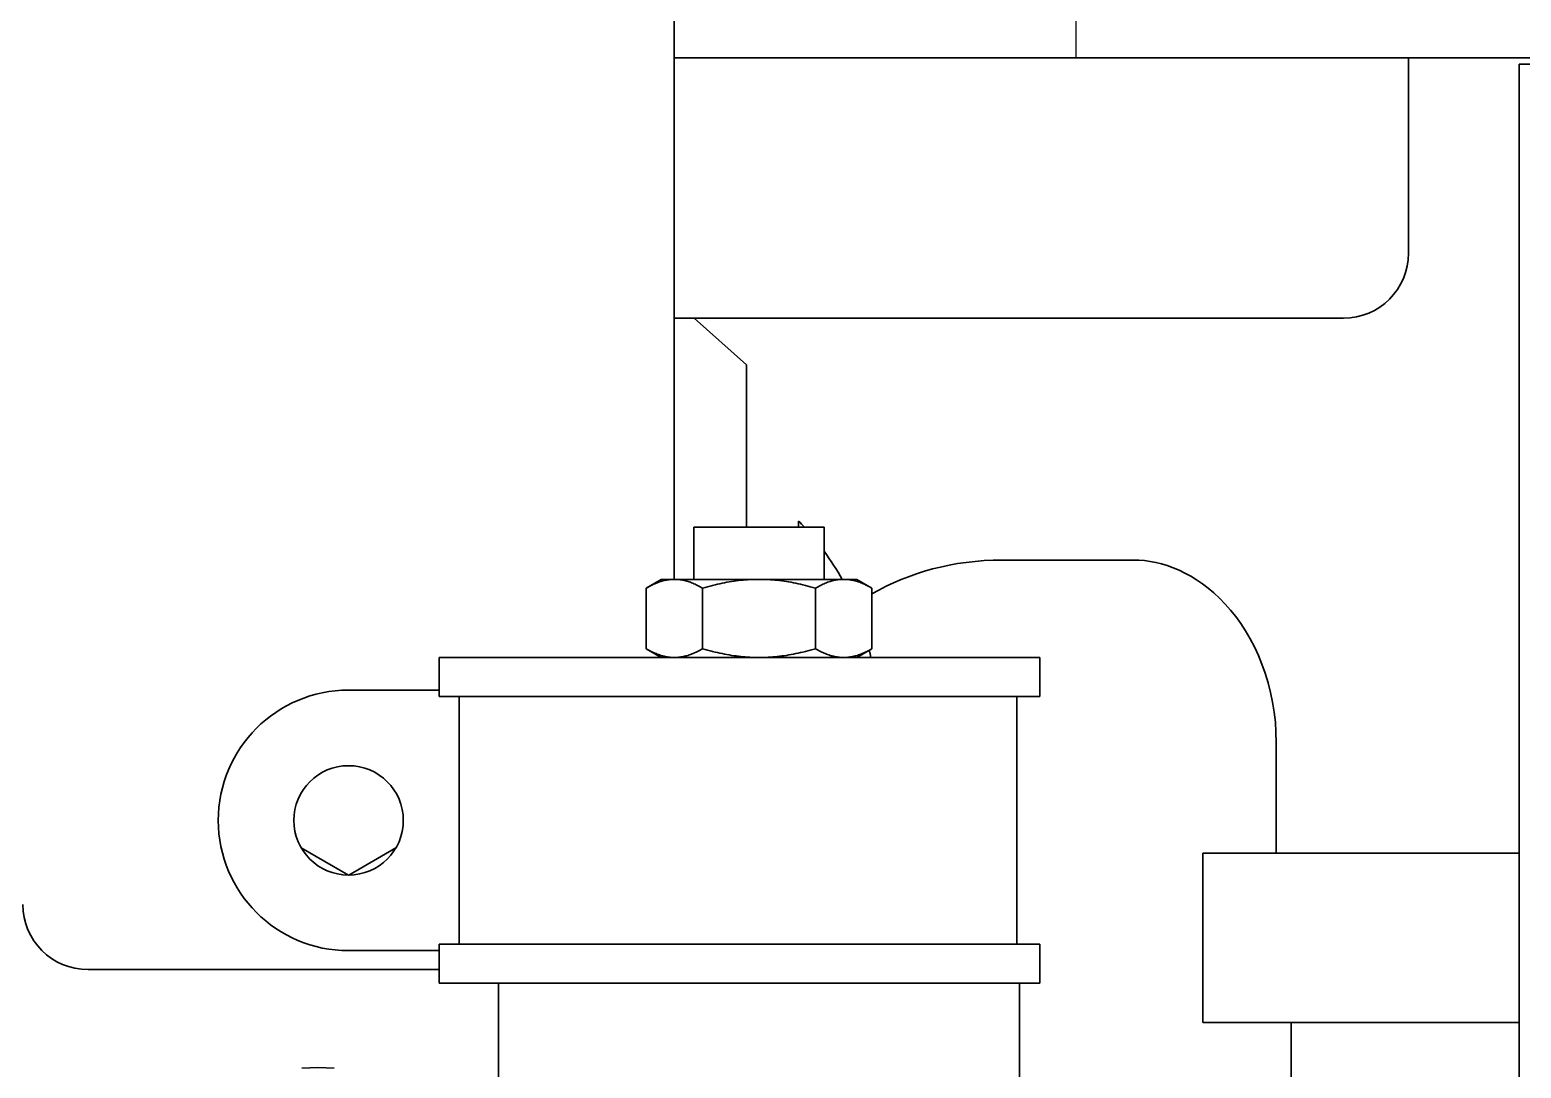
# Model space of a CAD drawing. Extents: x 39751 to 116307, y -36149 to -14965.
# Drawn here: x 54592.4 to 54706.9, y -20580.9 to -20501.2 of the extents above; entities that cross this region are included whole.
import ezdxf

# ---------------------------------------------------------------- set-up
doc = ezdxf.new("R2010")
doc.units = 0
doc.header["$LTSCALE"] = 1500
doc.layers.add('Visible Edges(Atlas Copco)', color=7, linetype='Continuous', lineweight=35)

# ---------------------------------------------------------------- blocks, each defined once
blk = doc.blocks.new('A$C58483152')
at = {"layer": 'Visible Edges(Atlas Copco)'}
for p, q in [((1126.75, 592.95), (1126.75, 644.25)), ((1126.75, 633), (1224.1, 633)), ((1183.1, 630.25), (1183.1, 633)), ((1191.6, 527.72), (1191.6, 632.5)), ((1191.6, 632.5), (1216.6, 632.5)), ((1183.1, 618), (1183.1, 630.25)), ((1178.1, 613), (1126.75, 613)), ((1132.29, 609.43), (1128.27, 613)), ((1132.29, 596.95), (1132.29, 609.43)), ((1138.25, 596.95), (1128.25, 596.95)), ((1128.25, 596.95), (1128.25, 592.95)), ((1136.29, 597.43), (1136.29, 596.95)), ((1138.25, 596.95), (1138.25, 592.95)), ((1151.92, 594.43), (1161.96, 594.43)), ((1125.75, 592.95), (1124.59, 592.28)), ((1125.75, 592.95), (1126.76, 592.95)), ((1126.76, 592.95), (1133.25, 592.95)), ((1133.25, 592.95), (1139.75, 592.95)), ((1139.75, 592.95), (1140.75, 592.95)), ((1140.75, 592.95), (1141.91, 592.28)), ((1124.59, 592.28), (1124.59, 587.62)), ((1128.92, 592.28), (1128.92, 587.62)), ((1137.58, 592.28), (1137.58, 587.62)), ((1141.91, 592.28), (1141.91, 587.62)), ((1125.75, 586.95), (1124.59, 587.62)), ((1140.75, 586.95), (1141.91, 587.62)), ((1108.69, 586.95), (1112.01, 586.95)), ((1108.69, 583.95), (1108.69, 586.95)), ((1154.8, 586.95), (1112.01, 586.95)), ((1154.8, 586.95), (1154.8, 583.95)), ((1101.75, 584.45), (1108.69, 584.45)), ((1108.69, 583.95), (1112.01, 583.95)), ((1110.25, 583.95), (1110.25, 564.95)), ((1154.8, 583.95), (1112.01, 583.95)), ((1153.05, 583.95), (1153.05, 564.95)), ((1172.95, 580.43), (1172.95, 571.93)), ((1098.12, 572.34), (1101.74, 570.25)), ((1101.76, 570.25), (1105.38, 572.34)), ((1191.6, 571.93), (1167.32, 571.93)), ((1167.32, 571.93), (1167.32, 558.93)), ((1108.69, 564.45), (1101.75, 564.45)), ((1108.69, 564.95), (1112.01, 564.95)), ((1108.69, 561.95), (1108.69, 564.95)), ((1154.8, 564.95), (1112.01, 564.95)), ((1154.8, 564.95), (1154.8, 561.95)), ((1081.75, 563), (1108.69, 563)), ((1108.69, 561.95), (1112.01, 561.95)), ((1154.8, 561.95), (1112.01, 561.95)), ((1113.25, 561.95), (1113.25, 541.95)), ((1153.25, 561.95), (1153.25, 541.95)), ((1191.6, 558.93), (1167.32, 558.93)), ((1174.1, 546.25), (1174.1, 558.93))]:
    blk.add_line(p, q, dxfattribs=at)
at = {"layer": 'Visible Edges(Atlas Copco)', "flags": 128}
for points in [[(1141.91, 591.83), (1142.45, 592.13), (1143.01, 592.42), (1143.57, 592.68), (1144.15, 592.93), (1144.73, 593.16), (1145.33, 593.38), (1145.94, 593.57), (1146.56, 593.75), (1147.19, 593.9), (1147.84, 594.04), (1148.49, 594.16), (1149.16, 594.26), (1149.83, 594.33), (1150.52, 594.39), (1151.22, 594.42), (1151.92, 594.43)], [(1161.96, 594.43), (1162.4, 594.42), (1162.83, 594.39), (1163.27, 594.33), (1163.71, 594.25), (1164.15, 594.14), (1164.59, 594.01), (1165.04, 593.85), (1165.49, 593.66), (1165.94, 593.44), (1166.39, 593.2), (1166.84, 592.92), (1167.28, 592.62), (1167.73, 592.28), (1168.17, 591.91), (1168.6, 591.5), (1169.03, 591.06), (1169.44, 590.59), (1169.84, 590.09), (1170.23, 589.56), (1170.6, 588.99), (1170.95, 588.39), (1171.27, 587.77), (1171.58, 587.12), (1171.85, 586.44), (1172.1, 585.74), (1172.32, 585.02), (1172.51, 584.28), (1172.67, 583.53), (1172.79, 582.77), (1172.88, 581.99), (1172.93, 581.22), (1172.95, 580.43)], [(1124.59, 592.28), (1124.69, 592.34), (1124.79, 592.39), (1124.88, 592.44), (1124.98, 592.49), (1125.07, 592.54), (1125.16, 592.58), (1125.26, 592.62), (1125.35, 592.66), (1125.44, 592.69), (1125.53, 592.73), (1125.62, 592.76), (1125.71, 592.79), (1125.79, 592.81), (1125.88, 592.84), (1125.97, 592.86), (1126.06, 592.88), (1126.14, 592.9), (1126.23, 592.91), (1126.32, 592.92), (1126.41, 592.93), (1126.49, 592.94), (1126.58, 592.95), (1126.67, 592.95), (1126.76, 592.95)], [(1126.76, 592.95), (1126.85, 592.95), (1126.93, 592.95), (1127.02, 592.94), (1127.11, 592.93), (1127.2, 592.92), (1127.28, 592.91), (1127.37, 592.9), (1127.46, 592.88), (1127.54, 592.86), (1127.63, 592.84), (1127.72, 592.81), (1127.81, 592.79), (1127.9, 592.76), (1127.99, 592.73), (1128.08, 592.69), (1128.17, 592.66), (1128.26, 592.62), (1128.35, 592.58), (1128.44, 592.54), (1128.54, 592.49), (1128.63, 592.44), (1128.73, 592.39), (1128.82, 592.34), (1128.92, 592.28)], [(1128.92, 592.28), (1129.12, 592.34), (1129.31, 592.39), (1129.5, 592.44), (1129.69, 592.49), (1129.88, 592.54), (1130.07, 592.58), (1130.25, 592.62), (1130.43, 592.66), (1130.61, 592.69), (1130.79, 592.73), (1130.97, 592.76), (1131.15, 592.79), (1131.33, 592.81), (1131.5, 592.84), (1131.68, 592.86), (1131.85, 592.88), (1132.03, 592.9), (1132.2, 592.91), (1132.38, 592.92), (1132.55, 592.93), (1132.72, 592.94), (1132.9, 592.95), (1133.08, 592.95), (1133.25, 592.95)], [(1133.25, 592.95), (1133.43, 592.95), (1133.6, 592.95), (1133.78, 592.94), (1133.95, 592.93), (1134.13, 592.92), (1134.3, 592.91), (1134.48, 592.9), (1134.65, 592.88), (1134.83, 592.86), (1135, 592.84), (1135.18, 592.81), (1135.36, 592.79), (1135.53, 592.76), (1135.71, 592.73), (1135.89, 592.69), (1136.07, 592.66), (1136.25, 592.62), (1136.44, 592.58), (1136.62, 592.54), (1136.81, 592.49), (1137, 592.44), (1137.19, 592.39), (1137.39, 592.34), (1137.58, 592.28)], [(1137.58, 592.28), (1137.68, 592.34), (1137.78, 592.39), (1137.87, 592.44), (1137.97, 592.49), (1138.06, 592.54), (1138.15, 592.58), (1138.25, 592.62), (1138.34, 592.66), (1138.43, 592.69), (1138.52, 592.73), (1138.61, 592.76), (1138.7, 592.79), (1138.78, 592.81), (1138.87, 592.84), (1138.96, 592.86), (1139.05, 592.88), (1139.13, 592.9), (1139.22, 592.91), (1139.31, 592.92), (1139.4, 592.93), (1139.48, 592.94), (1139.57, 592.95), (1139.66, 592.95), (1139.75, 592.95)], [(1139.75, 592.95), (1139.84, 592.95), (1139.92, 592.95), (1140.01, 592.94), (1140.1, 592.93), (1140.19, 592.92), (1140.27, 592.91), (1140.36, 592.9), (1140.45, 592.88), (1140.54, 592.86), (1140.62, 592.84), (1140.71, 592.81), (1140.8, 592.79), (1140.89, 592.76), (1140.98, 592.73), (1141.07, 592.69), (1141.16, 592.66), (1141.25, 592.62), (1141.34, 592.58), (1141.43, 592.54), (1141.53, 592.49), (1141.62, 592.44), (1141.72, 592.39), (1141.81, 592.34), (1141.91, 592.28)], [(1126.76, 586.95), (1126.67, 586.95), (1126.58, 586.96), (1126.49, 586.96), (1126.41, 586.97), (1126.32, 586.98), (1126.23, 587), (1126.14, 587.01), (1126.06, 587.03), (1125.97, 587.05), (1125.88, 587.07), (1125.79, 587.09), (1125.71, 587.12), (1125.62, 587.15), (1125.53, 587.18), (1125.44, 587.21), (1125.35, 587.25), (1125.26, 587.29), (1125.16, 587.33), (1125.07, 587.37), (1124.98, 587.42), (1124.88, 587.46), (1124.79, 587.51), (1124.69, 587.57), (1124.59, 587.62)], [(1128.92, 587.62), (1128.82, 587.57), (1128.73, 587.51), (1128.63, 587.46), (1128.54, 587.42), (1128.44, 587.37), (1128.35, 587.33), (1128.26, 587.29), (1128.17, 587.25), (1128.08, 587.21), (1127.99, 587.18), (1127.9, 587.15), (1127.81, 587.12), (1127.72, 587.09), (1127.63, 587.07), (1127.54, 587.05), (1127.46, 587.03), (1127.37, 587.01), (1127.28, 587), (1127.2, 586.98), (1127.11, 586.97), (1127.02, 586.96), (1126.93, 586.96), (1126.85, 586.95), (1126.76, 586.95)], [(1133.25, 586.95), (1133.08, 586.95), (1132.9, 586.96), (1132.72, 586.96), (1132.55, 586.97), (1132.38, 586.98), (1132.2, 587), (1132.03, 587.01), (1131.85, 587.03), (1131.68, 587.05), (1131.5, 587.07), (1131.33, 587.09), (1131.15, 587.12), (1130.97, 587.15), (1130.79, 587.18), (1130.61, 587.21), (1130.43, 587.25), (1130.25, 587.29), (1130.07, 587.33), (1129.88, 587.37), (1129.69, 587.42), (1129.5, 587.46), (1129.31, 587.51), (1129.12, 587.57), (1128.92, 587.62)], [(1137.58, 587.62), (1137.39, 587.57), (1137.19, 587.51), (1137, 587.46), (1136.81, 587.42), (1136.62, 587.37), (1136.44, 587.33), (1136.25, 587.29), (1136.07, 587.25), (1135.89, 587.21), (1135.71, 587.18), (1135.53, 587.15), (1135.36, 587.12), (1135.18, 587.09), (1135, 587.07), (1134.83, 587.05), (1134.65, 587.03), (1134.48, 587.01), (1134.3, 587), (1134.13, 586.98), (1133.95, 586.97), (1133.78, 586.96), (1133.6, 586.96), (1133.43, 586.95), (1133.25, 586.95)], [(1139.75, 586.95), (1139.66, 586.95), (1139.57, 586.96), (1139.48, 586.96), (1139.4, 586.97), (1139.31, 586.98), (1139.22, 587), (1139.13, 587.01), (1139.05, 587.03), (1138.96, 587.05), (1138.87, 587.07), (1138.78, 587.09), (1138.7, 587.12), (1138.61, 587.15), (1138.52, 587.18), (1138.43, 587.21), (1138.34, 587.25), (1138.25, 587.29), (1138.15, 587.33), (1138.06, 587.37), (1137.97, 587.42), (1137.87, 587.46), (1137.78, 587.51), (1137.68, 587.57), (1137.58, 587.62)], [(1141.91, 587.62), (1141.81, 587.57), (1141.72, 587.51), (1141.62, 587.46), (1141.53, 587.42), (1141.43, 587.37), (1141.34, 587.33), (1141.25, 587.29), (1141.16, 587.25), (1141.07, 587.21), (1140.98, 587.18), (1140.89, 587.15), (1140.8, 587.12), (1140.71, 587.09), (1140.62, 587.07), (1140.54, 587.05), (1140.45, 587.03), (1140.36, 587.01), (1140.27, 587), (1140.19, 586.98), (1140.1, 586.97), (1140.01, 586.96), (1139.92, 586.96), (1139.84, 586.95), (1139.75, 586.95)], [(1141.72, 587.51), (1141.72, 587.49), (1141.73, 587.46), (1141.73, 587.44), (1141.74, 587.42), (1141.74, 587.39), (1141.75, 587.37), (1141.75, 587.35), (1141.76, 587.32), (1141.76, 587.3), (1141.77, 587.28), (1141.77, 587.26), (1141.78, 587.23), (1141.78, 587.21), (1141.79, 587.19), (1141.8, 587.16), (1141.8, 587.14), (1141.81, 587.12), (1141.81, 587.09), (1141.81, 587.07), (1141.82, 587.05), (1141.82, 587.02), (1141.83, 587), (1141.83, 586.98), (1141.84, 586.95)], [(1100.65, 555.43), (1100.03, 555.46), (1099.4, 555.47), (1098.78, 555.46), (1098.16, 555.43)]]:
    blk.add_lwpolyline(points, dxfattribs=at)
at = {"layer": 'Visible Edges(Atlas Copco)'}
blk.add_circle((1101.75, 574.45), 4.2, dxfattribs=at)
for centre, radius, start, end in [((1178.1, 618), 5, 270, 0), ((1121.29, 582.73), 21, 42.6198, 44.4237), ((1121.29, 582.73), 21, 29.1209, 36.1277), ((1101.75, 574.45), 10, 90, 270), ((1081.75, 568), 5, 180, 270)]:
    blk.add_arc(centre, radius, start, end, dxfattribs=at)

msp = doc.modelspace()

# ---------------------------------------------------------------- linework, layer by layer
msp.add_line((54672.75, -20503.31), (54672.75, -20400.01))

# ---------------------------------------------------------------- block references
msp.add_blockref('A$C58483152', (53515.15, -21136.31))

doc.saveas('drawing.dxf')
